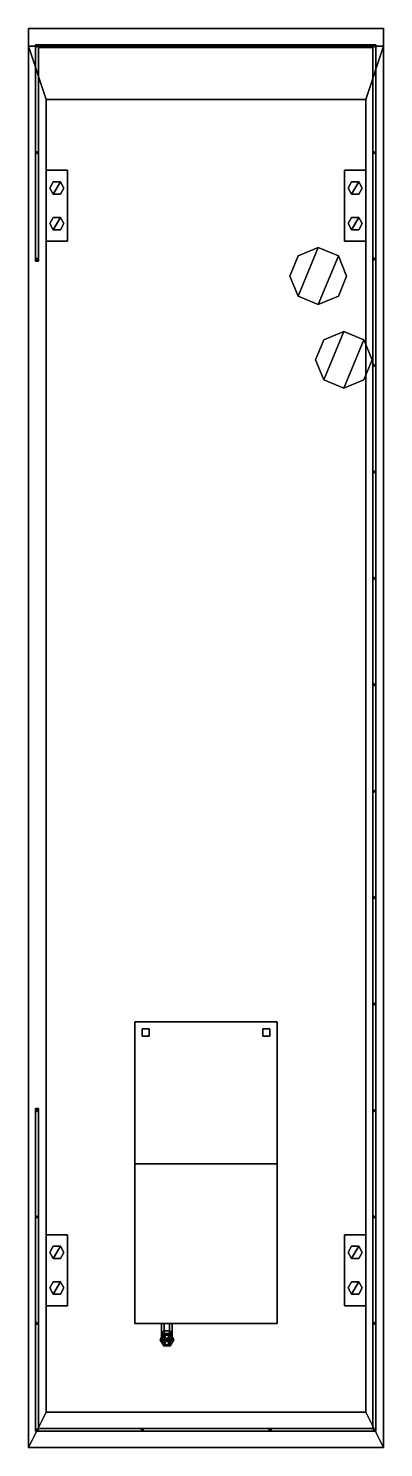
# Model space of a CAD drawing. Extents: x -2.5 to 2.5, y -15.5 to 4.5.
import ezdxf

# ---------------------------------------------------------------- set-up
doc = ezdxf.new("R2010")
doc.units = 0
doc.layers.get('0').update_dxf_attribs({"linetype": 'CONTINUOUS'})

msp = doc.modelspace()

# ---------------------------------------------------------------- linework, layer by layer
for points in [[(-2.5, 4.24), (-2.5, -15.51), (-2.5, -15.51, 1), (-2.5, 4.49, 1)], [(-2.5, 4.49, 1), (-2.5, -15.51, 1), (2.5, -15.51, 1), (2.5, 4.49, 1)], [(2.5, 4.49, 1), (2.5, 4.24), (-2.5, 4.24), (-2.5, 4.49, 1)], [(2.5, -15.51, 1), (2.5, -15.51), (2.5, 4.24), (2.5, 4.49, 1)], [(-2.25, 3.49, -1), (-2.25, -15.01, -1), (-2.5, -15.51), (-2.5, 4.24)], [(2.5, 4.24), (2.25, 3.49, -1), (-2.25, 3.49, -1), (-2.5, 4.24)], [(-2.4, 4.26, 2), (-2.4, 1.21, 2), (-2.36, 1.21, 2), (-2.36, 4.22, 2)], [(-2.36, 4.22, 2), (-2.36, 1.21, 2), (-2.4, 1.21, 2), (-2.4, 4.26, 2)], [(2.35, 4.22, 2), (-2.36, 4.22, 2), (-2.4, 4.26, 2), (2.39, 4.26, 2)], [(2.39, 4.26, 2), (-2.4, 4.26, 2), (-2.36, 4.22, 2), (2.35, 4.22, 2)], [(-2.39, 4.257, 1), (-2.39, 4.223, 1), (-2.39, 4.223, 2), (-2.39, 4.257, 2)], [(-2.36, 4.24, 1), (-2.39, 4.257, 1), (-2.39, 4.257, 2), (-2.36, 4.24, 2)], [(-2.39, 4.223, 1), (-2.36, 4.24, 1), (-2.36, 4.24, 2), (-2.39, 4.223, 2)], [(-0.88, 4.24, 1), (-0.91, 4.257, 1), (-0.91, 4.257, 2), (-0.88, 4.24, 2)], [(-0.91, 4.257, 1), (-0.91, 4.223, 1), (-0.91, 4.223, 2), (-0.91, 4.257, 2)], [(-0.91, 4.223, 1), (-0.88, 4.24, 1), (-0.88, 4.24, 2), (-0.91, 4.223, 2)], [(0.89, 4.257, 1), (0.89, 4.223, 1), (0.89, 4.223, 2), (0.89, 4.257, 2)], [(0.92, 4.24, 1), (0.89, 4.257, 1), (0.89, 4.257, 2), (0.92, 4.24, 2)], [(0.89, 4.223, 1), (0.92, 4.24, 1), (0.92, 4.24, 2), (0.89, 4.223, 2)], [(2.5, -15.51), (2.25, -15.01, -1), (2.25, 3.49, -1), (2.5, 4.24)], [(2.35, 4.22, 2), (2.35, -15.24, 2), (2.39, -15.28, 2), (2.39, 4.26, 2)], [(2.39, 4.26, 2), (2.39, -15.28, 2), (2.35, -15.24, 2), (2.35, 4.22, 2)], [(2.39, 4.24, 1), (2.36, 4.257, 1), (2.36, 4.257, 2), (2.39, 4.24, 2)], [(2.36, 4.257, 1), (2.36, 4.223, 1), (2.36, 4.223, 2), (2.36, 4.257, 2)], [(2.36, 4.223, 1), (2.39, 4.24, 1), (2.39, 4.24, 2), (2.36, 4.223, 2)], [(2.25, 3.49, -1), (2.25, -15.01, -1), (-2.25, -15.01, -1), (-2.25, 3.49, -1)], [(-2.39, 2.757, 1), (-2.39, 2.723, 1), (-2.39, 2.723, 2), (-2.39, 2.757, 2)], [(-2.36, 2.74, 1), (-2.39, 2.757, 1), (-2.39, 2.757, 2), (-2.36, 2.74, 2)], [(-2.39, 2.723, 1), (-2.36, 2.74, 1), (-2.36, 2.74, 2), (-2.39, 2.723, 2)], [(2.39, 2.74, 1), (2.36, 2.757, 1), (2.36, 2.757, 2), (2.39, 2.74, 2)], [(2.36, 2.757, 1), (2.36, 2.723, 1), (2.36, 2.723, 2), (2.36, 2.757, 2)], [(2.36, 2.723, 1), (2.39, 2.74, 1), (2.39, 2.74, 2), (2.36, 2.723, 2)], [(-2.25, 2.49, 1), (-2.25, 1.49, 1), (-2.25, 1.49, 1.1), (-2.25, 2.49, 1.1)], [(-2.25, 2.49, 1.1), (-2.25, 1.49, 1.1), (-1.95, 1.49, 1.1), (-1.95, 2.49, 1.1)], [(-1.95, 2.49, 1.1), (-1.95, 2.49, 1), (-2.25, 2.49, 1), (-2.25, 2.49, 1.1)], [(-1.95, 1.49, 1.1), (-1.95, 1.49, 1), (-1.95, 2.49, 1), (-1.95, 2.49, 1.1)], [(2.25, 2.49, 1.1), (2.25, 2.49, 1), (1.95, 2.49, 1), (1.95, 2.49, 1.1)], [(1.95, 2.49, 1), (1.95, 1.49, 1), (1.95, 1.49, 1.1), (1.95, 2.49, 1.1)], [(1.95, 2.49, 1.1), (1.95, 1.49, 1.1), (2.25, 1.49, 1.1), (2.25, 2.49, 1.1)], [(2.25, 1.49, 1.1), (2.25, 1.49, 1), (2.25, 2.49, 1), (2.25, 2.49, 1.1)], [(-2.15, 2.327, 1.1), (-2.2, 2.24, 1.1), (-2.2, 2.24, 1.4), (-2.15, 2.327, 1.4)], [(-2.15, 2.327, 1.4), (-2.2, 2.24, 1.4), (-2.15, 2.153, 1.4), (-2.05, 2.327, 1.4)], [(-2.2, 2.24, 1.1), (-2.15, 2.153, 1.1), (-2.15, 2.153, 1.4), (-2.2, 2.24, 1.4)], [(-2.05, 2.327, 1.1), (-2.15, 2.327, 1.1), (-2.15, 2.327, 1.4), (-2.05, 2.327, 1.4)], [(-2.05, 2.327, 1.4), (-2.15, 2.153, 1.4), (-2.05, 2.153, 1.4), (-2, 2.24, 1.4)], [(-2, 2.24, 1.1), (-2.05, 2.327, 1.1), (-2.05, 2.327, 1.4), (-2, 2.24, 1.4)], [(-2.05, 2.153, 1.1), (-2, 2.24, 1.1), (-2, 2.24, 1.4), (-2.05, 2.153, 1.4)], [(2.05, 2.327, 1.1), (2, 2.24, 1.1), (2, 2.24, 1.4), (2.05, 2.327, 1.4)], [(2.05, 2.327, 1.4), (2, 2.24, 1.4), (2.05, 2.153, 1.4), (2.15, 2.327, 1.4)], [(2, 2.24, 1.1), (2.05, 2.153, 1.1), (2.05, 2.153, 1.4), (2, 2.24, 1.4)], [(2.15, 2.327, 1.1), (2.05, 2.327, 1.1), (2.05, 2.327, 1.4), (2.15, 2.327, 1.4)], [(2.15, 2.327, 1.4), (2.05, 2.153, 1.4), (2.15, 2.153, 1.4), (2.2, 2.24, 1.4)], [(2.2, 2.24, 1.1), (2.15, 2.327, 1.1), (2.15, 2.327, 1.4), (2.2, 2.24, 1.4)], [(2.15, 2.153, 1.1), (2.2, 2.24, 1.1), (2.2, 2.24, 1.4), (2.15, 2.153, 1.4)], [(-2.15, 2.153, 1.1), (-2.05, 2.153, 1.1), (-2.05, 2.153, 1.4), (-2.15, 2.153, 1.4)], [(2.05, 2.153, 1.1), (2.15, 2.153, 1.1), (2.15, 2.153, 1.4), (2.05, 2.153, 1.4)], [(-2.15, 1.827, 1.1), (-2.2, 1.74, 1.1), (-2.2, 1.74, 1.4), (-2.15, 1.827, 1.4)], [(-2.15, 1.827, 1.4), (-2.2, 1.74, 1.4), (-2.15, 1.653, 1.4), (-2.05, 1.827, 1.4)], [(-2.05, 1.827, 1.1), (-2.15, 1.827, 1.1), (-2.15, 1.827, 1.4), (-2.05, 1.827, 1.4)], [(-2.05, 1.827, 1.4), (-2.15, 1.653, 1.4), (-2.05, 1.653, 1.4), (-2, 1.74, 1.4)], [(-2, 1.74, 1.1), (-2.05, 1.827, 1.1), (-2.05, 1.827, 1.4), (-2, 1.74, 1.4)], [(2.05, 1.827, 1.1), (2, 1.74, 1.1), (2, 1.74, 1.4), (2.05, 1.827, 1.4)], [(2.05, 1.827, 1.4), (2, 1.74, 1.4), (2.05, 1.653, 1.4), (2.15, 1.827, 1.4)], [(2.15, 1.827, 1.1), (2.05, 1.827, 1.1), (2.05, 1.827, 1.4), (2.15, 1.827, 1.4)], [(2.15, 1.827, 1.4), (2.05, 1.653, 1.4), (2.15, 1.653, 1.4), (2.2, 1.74, 1.4)], [(2.2, 1.74, 1.1), (2.15, 1.827, 1.1), (2.15, 1.827, 1.4), (2.2, 1.74, 1.4)], [(-2.2, 1.74, 1.1), (-2.15, 1.653, 1.1), (-2.15, 1.653, 1.4), (-2.2, 1.74, 1.4)], [(-2.15, 1.653, 1.1), (-2.05, 1.653, 1.1), (-2.05, 1.653, 1.4), (-2.15, 1.653, 1.4)], [(-2.05, 1.653, 1.1), (-2, 1.74, 1.1), (-2, 1.74, 1.4), (-2.05, 1.653, 1.4)], [(2, 1.74, 1.1), (2.05, 1.653, 1.1), (2.05, 1.653, 1.4), (2, 1.74, 1.4)], [(2.05, 1.653, 1.1), (2.15, 1.653, 1.1), (2.15, 1.653, 1.4), (2.05, 1.653, 1.4)], [(2.15, 1.653, 1.1), (2.2, 1.74, 1.1), (2.2, 1.74, 1.4), (2.15, 1.653, 1.4)], [(-2.25, 1.49, 1.1), (-2.25, 1.49, 1), (-1.95, 1.49, 1), (-1.95, 1.49, 1.1)], [(1.95, 1.49, 1.1), (1.95, 1.49, 1), (2.25, 1.49, 1), (2.25, 1.49, 1.1)], [(-2.36, 1.24, 1), (-2.39, 1.257, 1), (-2.39, 1.257, 2), (-2.36, 1.24, 2)], [(-2.39, 1.257, 1), (-2.39, 1.223, 1), (-2.39, 1.223, 2), (-2.39, 1.257, 2)], [(-2.39, 1.223, 1), (-2.36, 1.24, 1), (-2.36, 1.24, 2), (-2.39, 1.223, 2)], [(1.297, 1.283, 2), (1.18, 1, 2), (1.297, 0.717, 2), (1.58, 1.4, 2)], [(1.297, 1.283, 1), (1.18, 1, 1), (1.18, 1, 2), (1.297, 1.283, 2)], [(1.58, 1.4, 1), (1.297, 1.283, 1), (1.297, 1.283, 2), (1.58, 1.4, 2)], [(1.58, 1.4, 2), (1.297, 0.717, 2), (1.58, 0.6, 2), (1.863, 1.283, 2)], [(1.863, 1.283, 1), (1.58, 1.4, 1), (1.58, 1.4, 2), (1.863, 1.283, 2)], [(1.863, 1.283, 2), (1.58, 0.6, 2), (1.863, 0.717, 2), (1.98, 1, 2)], [(1.98, 1, 1), (1.863, 1.283, 1), (1.863, 1.283, 2), (1.98, 1, 2)], [(2.36, 1.257, 1), (2.36, 1.223, 1), (2.36, 1.223, 2), (2.36, 1.257, 2)], [(2.39, 1.24, 1), (2.36, 1.257, 1), (2.36, 1.257, 2), (2.39, 1.24, 2)], [(2.36, 1.223, 1), (2.39, 1.24, 1), (2.39, 1.24, 2), (2.36, 1.223, 2)], [(1.18, 1, 1), (1.297, 0.717, 1), (1.297, 0.717, 2), (1.18, 1, 2)], [(1.863, 0.717, 1), (1.98, 1, 1), (1.98, 1, 2), (1.863, 0.717, 2)], [(1.297, 0.717, 1), (1.58, 0.6, 1), (1.58, 0.6, 2), (1.297, 0.717, 2)], [(1.58, 0.6, 1), (1.863, 0.717, 1), (1.863, 0.717, 2), (1.58, 0.6, 2)], [(1.657, 0.103, 2), (1.54, -0.18, 2), (1.657, -0.463, 2), (1.94, 0.22, 2)], [(1.94, 0.22, 1), (1.657, 0.103, 1), (1.657, 0.103, 2), (1.94, 0.22, 2)], [(1.94, 0.22, 2), (1.657, -0.463, 2), (1.94, -0.58, 2), (2.223, 0.103, 2)], [(2.223, 0.103, 1), (1.94, 0.22, 1), (1.94, 0.22, 2), (2.223, 0.103, 2)], [(1.657, 0.103, 1), (1.54, -0.18, 1), (1.54, -0.18, 2), (1.657, 0.103, 2)], [(2.223, 0.103, 2), (1.94, -0.58, 2), (2.223, -0.463, 2), (2.34, -0.18, 2)], [(2.34, -0.18, 1), (2.223, 0.103, 1), (2.223, 0.103, 2), (2.34, -0.18, 2)], [(1.54, -0.18, 1), (1.657, -0.463, 1), (1.657, -0.463, 2), (1.54, -0.18, 2)], [(2.223, -0.463, 1), (2.34, -0.18, 1), (2.34, -0.18, 2), (2.223, -0.463, 2)], [(2.39, -0.26, 1), (2.36, -0.243, 1), (2.36, -0.243, 2), (2.39, -0.26, 2)], [(2.36, -0.243, 1), (2.36, -0.277, 1), (2.36, -0.277, 2), (2.36, -0.243, 2)], [(2.36, -0.277, 1), (2.39, -0.26, 1), (2.39, -0.26, 2), (2.36, -0.277, 2)], [(1.657, -0.463, 1), (1.94, -0.58, 1), (1.94, -0.58, 2), (1.657, -0.463, 2)], [(1.94, -0.58, 1), (2.223, -0.463, 1), (2.223, -0.463, 2), (1.94, -0.58, 2)], [(2.36, -1.743, 1), (2.36, -1.777, 1), (2.36, -1.777, 2), (2.36, -1.743, 2)], [(2.39, -1.76, 1), (2.36, -1.743, 1), (2.36, -1.743, 2), (2.39, -1.76, 2)], [(2.36, -1.777, 1), (2.39, -1.76, 1), (2.39, -1.76, 2), (2.36, -1.777, 2)], [(2.36, -3.243, 1), (2.36, -3.277, 1), (2.36, -3.277, 2), (2.36, -3.243, 2)], [(2.39, -3.26, 1), (2.36, -3.243, 1), (2.36, -3.243, 2), (2.39, -3.26, 2)], [(2.36, -3.277, 1), (2.39, -3.26, 1), (2.39, -3.26, 2), (2.36, -3.277, 2)], [(2.36, -4.743, 1), (2.36, -4.777, 1), (2.36, -4.777, 2), (2.36, -4.743, 2)], [(2.39, -4.76, 1), (2.36, -4.743, 1), (2.36, -4.743, 2), (2.39, -4.76, 2)], [(2.36, -4.777, 1), (2.39, -4.76, 1), (2.39, -4.76, 2), (2.36, -4.777, 2)], [(2.39, -6.26, 1), (2.36, -6.243, 1), (2.36, -6.243, 2), (2.39, -6.26, 2)], [(2.36, -6.243, 1), (2.36, -6.277, 1), (2.36, -6.277, 2), (2.36, -6.243, 2)], [(2.36, -6.277, 1), (2.39, -6.26, 1), (2.39, -6.26, 2), (2.36, -6.277, 2)], [(2.36, -7.743, 1), (2.36, -7.777, 1), (2.36, -7.777, 2), (2.36, -7.743, 2)], [(2.39, -7.76, 1), (2.36, -7.743, 1), (2.36, -7.743, 2), (2.39, -7.76, 2)], [(2.36, -7.777, 1), (2.39, -7.76, 1), (2.39, -7.76, 2), (2.36, -7.777, 2)], [(2.39, -9.26, 1), (2.36, -9.243, 1), (2.36, -9.243, 2), (2.39, -9.26, 2)], [(2.36, -9.243, 1), (2.36, -9.277, 1), (2.36, -9.277, 2), (2.36, -9.243, 2)], [(2.36, -9.277, 1), (2.39, -9.26, 1), (2.39, -9.26, 2), (2.36, -9.277, 2)], [(1, -9.51, 3.25), (1, -9.51, 3.23), (-1, -9.51, 3.23), (-1, -9.51, 3.25)], [(-1, -9.51, 3.23), (-1, -11.51, 3.23), (-1, -11.51, 3.25), (-1, -9.51, 3.25)], [(1, -9.51, 3.23), (1, -11.51, 3.23), (-1, -11.51, 3.23), (-1, -9.51, 3.23)], [(-1, -9.51, 3.25), (-1, -11.51, 3.25), (1, -11.51, 3.25), (1, -9.51, 3.25)], [(1, -11.51, 3.25), (1, -11.51, 3.23), (1, -9.51, 3.23), (1, -9.51, 3.25)], [(-0.9, -9.61, 1), (-0.9, -9.71, 1), (-0.9, -9.71, 3.23), (-0.9, -9.61, 3.23)], [(-0.8, -9.61, 3.23), (-0.8, -9.61, 1), (-0.9, -9.61, 1), (-0.9, -9.61, 3.23)], [(-0.9, -9.71, 3.23), (-0.9, -9.71, 1), (-0.8, -9.71, 1), (-0.8, -9.71, 3.23)], [(-0.8, -9.71, 3.23), (-0.8, -9.71, 1), (-0.8, -9.61, 1), (-0.8, -9.61, 3.23)], [(0.9, -9.61, 3.23), (0.9, -9.61, 1), (0.8, -9.61, 1), (0.8, -9.61, 3.23)], [(0.8, -9.61, 1), (0.8, -9.71, 1), (0.8, -9.71, 3.23), (0.8, -9.61, 3.23)], [(0.8, -9.71, 3.23), (0.8, -9.71, 1), (0.9, -9.71, 1), (0.9, -9.71, 3.23)], [(0.9, -9.71, 3.23), (0.9, -9.71, 1), (0.9, -9.61, 1), (0.9, -9.61, 3.23)], [(-2.4, -10.73, 2), (-2.4, -15.28, 2), (-2.36, -15.24, 2), (-2.36, -10.73, 2)], [(-2.36, -10.73, 2), (-2.36, -15.24, 2), (-2.4, -15.28, 2), (-2.4, -10.73, 2)], [(-2.36, -10.76, 1), (-2.39, -10.743, 1), (-2.39, -10.743, 2), (-2.36, -10.76, 2)], [(-2.39, -10.743, 1), (-2.39, -10.777, 1), (-2.39, -10.777, 2), (-2.39, -10.743, 2)], [(-2.39, -10.777, 1), (-2.36, -10.76, 1), (-2.36, -10.76, 2), (-2.39, -10.777, 2)], [(2.36, -10.743, 1), (2.36, -10.777, 1), (2.36, -10.777, 2), (2.36, -10.743, 2)], [(2.39, -10.76, 1), (2.36, -10.743, 1), (2.36, -10.743, 2), (2.39, -10.76, 2)], [(2.36, -10.777, 1), (2.39, -10.76, 1), (2.39, -10.76, 2), (2.36, -10.777, 2)], [(-1, -11.51, 1), (-1, -13.76, 1), (-1, -13.76, 3), (-1, -11.51, 3.25)], [(-1, -11.51, 3.25), (-1, -13.76, 3), (1, -13.76, 3), (1, -11.51, 3.25)], [(1, -11.51, 3.23), (1, -11.51, 1), (-1, -11.51, 1), (-1, -11.51, 3.23)], [(1, -13.76, 3), (1, -13.76, 1), (1, -11.51, 1), (1, -11.51, 3.25)], [(-2.39, -12.243, 1), (-2.39, -12.277, 1), (-2.39, -12.277, 2), (-2.39, -12.243, 2)], [(-2.36, -12.26, 1), (-2.39, -12.243, 1), (-2.39, -12.243, 2), (-2.36, -12.26, 2)], [(-2.39, -12.277, 1), (-2.36, -12.26, 1), (-2.36, -12.26, 2), (-2.39, -12.277, 2)], [(2.39, -12.26, 1), (2.36, -12.243, 1), (2.36, -12.243, 2), (2.39, -12.26, 2)], [(2.36, -12.243, 1), (2.36, -12.277, 1), (2.36, -12.277, 2), (2.36, -12.243, 2)], [(2.36, -12.277, 1), (2.39, -12.26, 1), (2.39, -12.26, 2), (2.36, -12.277, 2)], [(-1.95, -12.51, 1.1), (-1.95, -12.51, 1), (-2.25, -12.51, 1), (-2.25, -12.51, 1.1)], [(-2.25, -12.51, 1), (-2.25, -13.51, 1), (-2.25, -13.51, 1.1), (-2.25, -12.51, 1.1)], [(-2.25, -12.51, 1.1), (-2.25, -13.51, 1.1), (-1.95, -13.51, 1.1), (-1.95, -12.51, 1.1)], [(-1.95, -13.51, 1.1), (-1.95, -13.51, 1), (-1.95, -12.51, 1), (-1.95, -12.51, 1.1)], [(1.95, -12.51, 1), (1.95, -13.51, 1), (1.95, -13.51, 1.1), (1.95, -12.51, 1.1)], [(2.25, -12.51, 1.1), (2.25, -12.51, 1), (1.95, -12.51, 1), (1.95, -12.51, 1.1)], [(1.95, -12.51, 1.1), (1.95, -13.51, 1.1), (2.25, -13.51, 1.1), (2.25, -12.51, 1.1)], [(2.25, -13.51, 1.1), (2.25, -13.51, 1), (2.25, -12.51, 1), (2.25, -12.51, 1.1)], [(-2.15, -12.673, 1.1), (-2.2, -12.76, 1.1), (-2.2, -12.76, 1.4), (-2.15, -12.673, 1.4)], [(-2.15, -12.673, 1.4), (-2.2, -12.76, 1.4), (-2.15, -12.847, 1.4), (-2.05, -12.673, 1.4)], [(-2.2, -12.76, 1.1), (-2.15, -12.847, 1.1), (-2.15, -12.847, 1.4), (-2.2, -12.76, 1.4)], [(-2.05, -12.673, 1.1), (-2.15, -12.673, 1.1), (-2.15, -12.673, 1.4), (-2.05, -12.673, 1.4)], [(-2.05, -12.673, 1.4), (-2.15, -12.847, 1.4), (-2.05, -12.847, 1.4), (-2, -12.76, 1.4)], [(-2, -12.76, 1.1), (-2.05, -12.673, 1.1), (-2.05, -12.673, 1.4), (-2, -12.76, 1.4)], [(-2.05, -12.847, 1.1), (-2, -12.76, 1.1), (-2, -12.76, 1.4), (-2.05, -12.847, 1.4)], [(2.05, -12.673, 1.1), (2, -12.76, 1.1), (2, -12.76, 1.4), (2.05, -12.673, 1.4)], [(2.05, -12.673, 1.4), (2, -12.76, 1.4), (2.05, -12.847, 1.4), (2.15, -12.673, 1.4)], [(2, -12.76, 1.1), (2.05, -12.847, 1.1), (2.05, -12.847, 1.4), (2, -12.76, 1.4)], [(2.15, -12.673, 1.1), (2.05, -12.673, 1.1), (2.05, -12.673, 1.4), (2.15, -12.673, 1.4)], [(2.15, -12.673, 1.4), (2.05, -12.847, 1.4), (2.15, -12.847, 1.4), (2.2, -12.76, 1.4)], [(2.2, -12.76, 1.1), (2.15, -12.673, 1.1), (2.15, -12.673, 1.4), (2.2, -12.76, 1.4)], [(2.15, -12.847, 1.1), (2.2, -12.76, 1.1), (2.2, -12.76, 1.4), (2.15, -12.847, 1.4)], [(-2.15, -12.847, 1.1), (-2.05, -12.847, 1.1), (-2.05, -12.847, 1.4), (-2.15, -12.847, 1.4)], [(2.05, -12.847, 1.1), (2.15, -12.847, 1.1), (2.15, -12.847, 1.4), (2.05, -12.847, 1.4)], [(-2.15, -13.173, 1.1), (-2.2, -13.26, 1.1), (-2.2, -13.26, 1.4), (-2.15, -13.173, 1.4)], [(-2.15, -13.173, 1.4), (-2.2, -13.26, 1.4), (-2.15, -13.347, 1.4), (-2.05, -13.173, 1.4)], [(-2.05, -13.173, 1.1), (-2.15, -13.173, 1.1), (-2.15, -13.173, 1.4), (-2.05, -13.173, 1.4)], [(-2.05, -13.173, 1.4), (-2.15, -13.347, 1.4), (-2.05, -13.347, 1.4), (-2, -13.26, 1.4)], [(-2, -13.26, 1.1), (-2.05, -13.173, 1.1), (-2.05, -13.173, 1.4), (-2, -13.26, 1.4)], [(2.05, -13.173, 1.1), (2, -13.26, 1.1), (2, -13.26, 1.4), (2.05, -13.173, 1.4)], [(2.05, -13.173, 1.4), (2, -13.26, 1.4), (2.05, -13.347, 1.4), (2.15, -13.173, 1.4)], [(2.15, -13.173, 1.1), (2.05, -13.173, 1.1), (2.05, -13.173, 1.4), (2.15, -13.173, 1.4)], [(2.15, -13.173, 1.4), (2.05, -13.347, 1.4), (2.15, -13.347, 1.4), (2.2, -13.26, 1.4)], [(2.2, -13.26, 1.1), (2.15, -13.173, 1.1), (2.15, -13.173, 1.4), (2.2, -13.26, 1.4)], [(-2.2, -13.26, 1.1), (-2.15, -13.347, 1.1), (-2.15, -13.347, 1.4), (-2.2, -13.26, 1.4)], [(-2.15, -13.347, 1.1), (-2.05, -13.347, 1.1), (-2.05, -13.347, 1.4), (-2.15, -13.347, 1.4)], [(-2.05, -13.347, 1.1), (-2, -13.26, 1.1), (-2, -13.26, 1.4), (-2.05, -13.347, 1.4)], [(2, -13.26, 1.1), (2.05, -13.347, 1.1), (2.05, -13.347, 1.4), (2, -13.26, 1.4)], [(2.05, -13.347, 1.1), (2.15, -13.347, 1.1), (2.15, -13.347, 1.4), (2.05, -13.347, 1.4)], [(2.15, -13.347, 1.1), (2.2, -13.26, 1.1), (2.2, -13.26, 1.4), (2.15, -13.347, 1.4)], [(-2.25, -13.51, 1.1), (-2.25, -13.51, 1), (-1.95, -13.51, 1), (-1.95, -13.51, 1.1)], [(1.95, -13.51, 1.1), (1.95, -13.51, 1), (2.25, -13.51, 1), (2.25, -13.51, 1.1)], [(-2.39, -13.743, 1), (-2.39, -13.777, 1), (-2.39, -13.777, 2), (-2.39, -13.743, 2)], [(-2.36, -13.76, 1), (-2.39, -13.743, 1), (-2.39, -13.743, 2), (-2.36, -13.76, 2)], [(-2.39, -13.777, 1), (-2.36, -13.76, 1), (-2.36, -13.76, 2), (-2.39, -13.777, 2)], [(-1, -13.76, 3), (-1, -13.76, 1), (1, -13.76, 1), (1, -13.76, 3)], [(-0.587, -13.917, 2.765), (-0.625, -13.89, 2.83), (-0.625, -13.76, 2.83), (-0.587, -13.76, 2.765)], [(-0.625, -13.89, 2.83), (-0.587, -13.863, 2.895), (-0.587, -13.76, 2.895), (-0.625, -13.76, 2.83)], [(-0.513, -13.917, 2.765), (-0.587, -13.917, 2.765), (-0.587, -13.76, 2.765), (-0.513, -13.76, 2.765)], [(-0.587, -13.863, 2.895), (-0.513, -13.863, 2.895), (-0.513, -13.76, 2.895), (-0.587, -13.76, 2.895)], [(-0.475, -13.89, 2.83), (-0.513, -13.917, 2.765), (-0.513, -13.76, 2.765), (-0.475, -13.76, 2.83)], [(-0.513, -13.863, 2.895), (-0.475, -13.89, 2.83), (-0.475, -13.76, 2.83), (-0.513, -13.76, 2.895)], [(2.39, -13.76, 1), (2.36, -13.743, 1), (2.36, -13.743, 2), (2.39, -13.76, 2)], [(2.36, -13.743, 1), (2.36, -13.777, 1), (2.36, -13.777, 2), (2.36, -13.743, 2)], [(2.36, -13.777, 1), (2.39, -13.76, 1), (2.39, -13.76, 2), (2.36, -13.777, 2)], [(-0.6, -13.903, 3.57), (-0.65, -13.99, 3.57), (-0.55, -13.99, 3.72)], [(-0.65, -13.99, 3.57), (-0.6, -14.077, 3.57), (-0.55, -13.99, 3.72)], [(-0.625, -13.99, 2.93), (-0.587, -13.925, 2.957), (-0.587, -13.863, 2.895), (-0.625, -13.89, 2.83)], [(-0.587, -14.055, 2.903), (-0.625, -13.99, 2.93), (-0.625, -13.89, 2.83), (-0.587, -13.917, 2.765)], [(-0.587, -13.925, 2.957), (-0.625, -13.99, 2.93), (-0.625, -13.99, 3.52), (-0.587, -13.925, 3.52)], [(-0.625, -13.99, 2.93), (-0.587, -14.055, 2.903), (-0.587, -14.055, 3.52), (-0.625, -13.99, 3.52)], [(-0.5, -13.903, 3.57), (-0.6, -13.903, 3.57), (-0.55, -13.99, 3.72)], [(-0.6, -14.077, 3.57), (-0.5, -14.077, 3.57), (-0.55, -13.99, 3.72)], [(-0.587, -13.925, 2.957), (-0.513, -13.925, 2.957), (-0.513, -13.863, 2.895), (-0.587, -13.863, 2.895)], [(-0.513, -14.055, 2.903), (-0.587, -14.055, 2.903), (-0.587, -13.917, 2.765), (-0.513, -13.917, 2.765)], [(-0.513, -13.925, 2.957), (-0.587, -13.925, 2.957), (-0.587, -13.925, 3.52), (-0.513, -13.925, 3.52)], [(-0.45, -13.99, 3.57), (-0.5, -13.903, 3.57), (-0.55, -13.99, 3.72)], [(-0.5, -14.077, 3.57), (-0.45, -13.99, 3.57), (-0.55, -13.99, 3.72)], [(-0.513, -13.925, 2.957), (-0.475, -13.99, 2.93), (-0.475, -13.89, 2.83), (-0.513, -13.863, 2.895)], [(-0.475, -13.99, 2.93), (-0.513, -14.055, 2.903), (-0.513, -13.917, 2.765), (-0.475, -13.89, 2.83)], [(-0.475, -13.99, 2.93), (-0.513, -13.925, 2.957), (-0.513, -13.925, 3.52), (-0.475, -13.99, 3.52)], [(-0.513, -14.055, 2.903), (-0.475, -13.99, 2.93), (-0.475, -13.99, 3.52), (-0.513, -14.055, 3.52)], [(-0.587, -14.055, 2.903), (-0.513, -14.055, 2.903), (-0.513, -14.055, 3.52), (-0.587, -14.055, 3.52)], [(-2.5, -15.51), (-2.25, -15.01, -1), (2.25, -15.01, -1), (2.5, -15.51)], [(2.35, -15.24, 2), (-2.36, -15.24, 2), (-2.4, -15.28, 2), (2.39, -15.28, 2)], [(2.39, -15.28, 2), (-2.4, -15.28, 2), (-2.36, -15.24, 2), (2.35, -15.24, 2)], [(-2.39, -15.243, 1), (-2.39, -15.277, 1), (-2.39, -15.277, 2), (-2.39, -15.243, 2)], [(-2.36, -15.26, 1), (-2.39, -15.243, 1), (-2.39, -15.243, 2), (-2.36, -15.26, 2)], [(-2.39, -15.277, 1), (-2.36, -15.26, 1), (-2.36, -15.26, 2), (-2.39, -15.277, 2)], [(-0.91, -15.243, 1), (-0.91, -15.277, 1), (-0.91, -15.277, 2), (-0.91, -15.243, 2)], [(-0.88, -15.26, 1), (-0.91, -15.243, 1), (-0.91, -15.243, 2), (-0.88, -15.26, 2)], [(-0.91, -15.277, 1), (-0.88, -15.26, 1), (-0.88, -15.26, 2), (-0.91, -15.277, 2)], [(0.92, -15.26, 1), (0.89, -15.243, 1), (0.89, -15.243, 2), (0.92, -15.26, 2)], [(0.89, -15.243, 1), (0.89, -15.277, 1), (0.89, -15.277, 2), (0.89, -15.243, 2)], [(0.89, -15.277, 1), (0.92, -15.26, 1), (0.92, -15.26, 2), (0.89, -15.277, 2)], [(2.39, -15.26, 1), (2.36, -15.243, 1), (2.36, -15.243, 2), (2.39, -15.26, 2)], [(2.36, -15.243, 1), (2.36, -15.277, 1), (2.36, -15.277, 2), (2.36, -15.243, 2)], [(2.36, -15.277, 1), (2.39, -15.26, 1), (2.39, -15.26, 2), (2.36, -15.277, 2)], [(-2.5, -15.51, 1), (-2.5, -15.51), (2.5, -15.51), (2.5, -15.51, 1)]]:
    msp.add_3dface(points)

doc.saveas('drawing.dxf')
